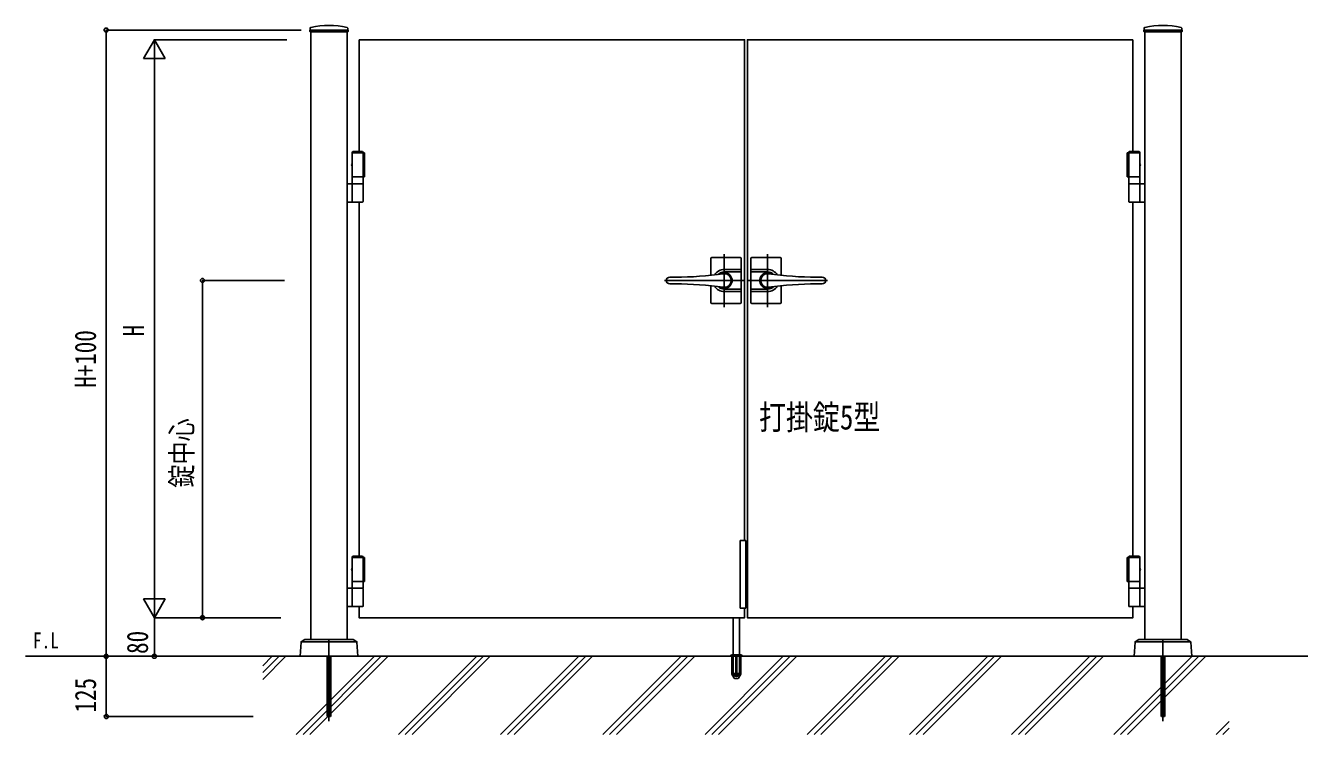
# Model space of a CAD drawing. Units: millimetres, scale not verified. Extents: x -4208 to 4205, y -2972 to 2970.
# Drawn here: x -1500 to 1144, y -190 to 1282 of the extents above; entities that cross this region are included whole.
import ezdxf
from ezdxf.enums import TextEntityAlignment as Align

# ---------------------------------------------------------------- set-up
doc = ezdxf.new("R2010")
doc.units = ezdxf.units.MM
doc.header["$LTSCALE"] = 10
for name, color, linetype in [('0-1_USER1', 3, 'Continuous'), ('0-2_YKK_12', 2, 'Continuous'), ('0-3_YKK_13', 4, 'Continuous'), ('0-4_YKK_A1', 4, 'Continuous'), ('0-5_YKK_D', 6, 'Continuous'), ('0-7_YSS_K', 3, 'Continuous')]:
    doc.layers.add(name, color=color, linetype=linetype)
doc.styles.add('ＭＳ ゴシック', font='')
doc.styles.get('ＭＳ ゴシック').set_extended_font_data('MS Gothic')

msp = doc.modelspace()

# ---------------------------------------------------------------- linework, layer by layer
at = {"layer": '0-2_YKK_12'}
for p, q in [((-49.98, 807.33), (-49.98, 697.33)), ((40.02, 807.33), (40.02, 697.33)), ((-7.98, 752.33), (-174.27, 752.33)), ((-1.98, 752.33), (164.31, 752.33))]:
    msp.add_line(p, q, dxfattribs=at)
at = {"layer": '0-3_YKK_13'}
for p, q in [((-77.98, 763.2), (-77.98, 797.83)), ((-16.98, 799.83), (-75.98, 799.83)), ((-14.98, 706.83), (-14.98, 797.83)), ((5.02, 706.83), (5.02, 797.83)), ((7.02, 799.83), (66.02, 799.83)), ((68.02, 763.2), (68.02, 797.83)), ((-14.98, 775.33), (-49.98, 775.33)), ((-49.98, 770.12), (-14.98, 770.12)), ((-49.98, 736.33), (-49.98, 768.33)), ((5.02, 775.33), (40.02, 775.33)), ((40.02, 770.12), (5.02, 770.12)), ((40.02, 736.33), (40.02, 768.33)), ((-163.04, 759.33), (-151.49, 759.33)), ((-163.04, 745.33), (-151.49, 745.33)), ((-77.98, 706.83), (-77.98, 741.46)), ((68.02, 706.83), (68.02, 741.46)), ((153.08, 759.33), (141.53, 759.33)), ((153.08, 745.33), (141.53, 745.33)), ((-14.98, 734.54), (-49.98, 734.54)), ((-14.98, 729.33), (-49.98, 729.33)), ((5.02, 734.54), (40.02, 734.54)), ((5.02, 729.33), (40.02, 729.33)), ((-16.98, 704.83), (-75.98, 704.83)), ((7.02, 704.83), (66.02, 704.83))]:
    msp.add_line(p, q, dxfattribs=at)
for centre, radius, start, end in [((-75.98, 797.83), 2, 90, 180), ((-16.98, 797.83), 2, 0, 90), ((7.02, 797.83), 2, 90, 180), ((66.02, 797.83), 2, 0, 90), ((-49.98, 752.33), 23, 90, 149.15834), ((-49.98, 752.33), 17.79, 90, 134.51437), ((-49.98, 752.33), 16.3, 233.10284, 126.89716), ((40.02, 752.33), 16.3, 53.10284, 306.89716), ((40.02, 752.33), 23, 30.84166, 90), ((40.02, 752.33), 17.79, 45.48563, 90), ((-163.04, 751.33), 8, 90, 172.81924), ((-163.04, 753.33), 8, 187.18076, 270), ((-151.49, 1459.33), 700, 270, 278.17052), ((-151.49, 45.33), 700, 81.82948, 90), ((-49.98, 752.33), 23, 210.84166, 270), ((-49.98, 752.33), 14.25, 261.82948, 98.17052), ((40.02, 752.33), 14.25, 81.82948, 278.17052), ((40.02, 752.33), 23, 270, 329.15834), ((141.53, 1459.33), 700, 261.82948, 270), ((141.53, 45.33), 700, 90, 98.17052), ((153.08, 751.33), 8, 7.18076, 90), ((153.08, 753.33), 8, 270, 352.81924), ((-49.98, 752.33), 17.79, 225.48563, 270), ((40.02, 752.33), 17.79, 270, 314.51437), ((-75.98, 706.83), 2, 180, 270), ((-16.98, 706.83), 2, 270, 0), ((7.02, 706.83), 2, 180, 270), ((66.02, 706.83), 2, 270, 0)]:
    msp.add_arc(centre, radius, start, end, dxfattribs=at)
at = {"layer": '0-4_YKK_A1'}
for p, q in [((-909.73, 1276.02), (-910.08, 1269.36)), ((-907.98, 1272.33), (-907.98, 1268.83)), ((-831.23, 1276.02), (-830.88, 1269.36)), ((821.27, 1276.02), (820.92, 1269.36)), ((823.02, 1272.33), (823.02, 1268.83)), ((899.77, 1276.02), (900.12, 1269.36)), ((-909.58, 1268.83), (-831.38, 1268.83)), ((-907.98, 7.33), (-907.98, 1268.83)), ((-832.98, 7.33), (-832.98, 1268.83)), ((-807.98, 1020.33), (-807.98, 1252.33)), ((798.02, 1020.33), (798.02, 1252.33)), ((821.42, 1268.83), (899.62, 1268.83)), ((823.02, 7.33), (823.02, 1268.83)), ((898.02, 7.33), (898.02, 1268.83)), ((-822.48, 1018.33), (-799.48, 1018.33)), ((-822.48, 1017.33), (-796.48, 1017.33)), ((-821.33, 1020.33), (-800.63, 1020.33)), ((-799.48, 1018.33), (-800.63, 1020.33)), ((-799.48, 1018.33), (-799.48, 953.33)), ((-796.48, 1017.33), (-796.48, 967.33)), ((812.52, 1017.33), (786.52, 1017.33)), ((786.52, 1017.33), (786.52, 967.33)), ((789.52, 1018.33), (790.67, 1020.33)), ((789.52, 1018.33), (789.52, 953.33)), ((812.52, 1018.33), (789.52, 1018.33)), ((811.37, 1020.33), (790.67, 1020.33)), ((-800.98, 953.33), (-832.98, 953.33)), ((-822.48, 967.33), (-796.48, 967.33)), ((-799.48, 953.33), (-822.48, 953.33)), ((812.52, 967.33), (786.52, 967.33)), ((789.52, 953.33), (812.52, 953.33)), ((791.02, 953.33), (823.02, 953.33)), ((-822.48, 916.83), (-822.48, 951.83)), ((-799.48, 916.83), (-799.48, 951.83)), ((789.52, 916.83), (789.52, 951.83)), ((812.52, 916.83), (812.52, 951.83)), ((-832.98, 915.33), (-800.98, 915.33)), ((-807.98, 180.33), (-807.98, 915.33)), ((823.02, 915.33), (791.02, 915.33)), ((798.02, 180.33), (798.02, 915.33)), ((-4.98, 72.33), (-4.98, 212.33)), ((-822.48, 178.33), (-799.48, 178.33)), ((-822.48, 177.33), (-796.48, 177.33)), ((-821.33, 180.33), (-800.63, 180.33)), ((-799.48, 178.33), (-800.63, 180.33)), ((-799.48, 178.33), (-799.48, 113.33)), ((-796.48, 177.33), (-796.48, 127.33)), ((812.52, 177.33), (786.52, 177.33)), ((786.52, 177.33), (786.52, 127.33)), ((789.52, 178.33), (790.67, 180.33)), ((789.52, 178.33), (789.52, 113.33)), ((812.52, 178.33), (789.52, 178.33)), ((811.37, 180.33), (790.67, 180.33)), ((-800.98, 113.33), (-832.98, 113.33)), ((-822.48, 127.33), (-796.48, 127.33)), ((-799.48, 113.33), (-822.48, 113.33)), ((-822.48, 76.83), (-822.48, 111.83)), ((-799.48, 76.83), (-799.48, 111.83)), ((812.52, 127.33), (786.52, 127.33)), ((789.52, 113.33), (812.52, 113.33)), ((789.52, 76.83), (789.52, 111.83)), ((791.02, 113.33), (823.02, 113.33)), ((812.52, 76.83), (812.52, 111.83)), ((-832.98, 75.33), (-800.98, 75.33)), ((-4.98, 72.33), (-16.98, 72.33)), ((823.02, 75.33), (791.02, 75.33)), ((-31.48, -24.67), (-31.48, 52.33)), ((-18.48, -24.67), (-18.48, 52.33)), ((-928.42, 1.82), (-930.48, -27.67)), ((-920.73, 7.17), (-927.95, 2.6)), ((-927.24, 2.33), (-870.48, 2.33)), ((-870.98, 7.33), (-920.19, 7.33)), ((-870.48, 6.83), (-870.48, -27.17)), ((-870.48, 6.83), (-870.48, -27.17)), ((-813.72, 2.33), (-870.48, 2.33)), ((-869.98, 7.33), (-820.77, 7.33)), ((-820.24, 7.17), (-813.01, 2.6)), ((-812.54, 1.82), (-810.48, -27.67)), ((802.58, 1.82), (800.52, -27.67)), ((810.27, 7.17), (803.05, 2.6)), ((803.76, 2.33), (860.52, 2.33)), ((860.02, 7.33), (810.81, 7.33)), ((860.52, 6.83), (860.52, -27.17)), ((860.52, 6.83), (860.52, -27.17)), ((917.28, 2.33), (860.52, 2.33)), ((861.02, 7.33), (910.23, 7.33)), ((910.76, 7.17), (917.99, 2.6)), ((918.46, 1.82), (920.52, -27.67)), ((-37.69, -26.13), (-12.27, -26.13)), ((-33.98, -24.67), (-37.32, -25.89)), ((-33.98, -24.67), (-15.98, -24.67)), ((-32.81, -24.67), (-32.31, -25.17)), ((-31.98, -62.73), (-32.31, -25.17)), ((-32.31, -25.17), (-17.65, -25.17)), ((-18.48, -24.67), (-18.48, -63.47)), ((-17.98, -62.73), (-17.65, -25.17)), ((-17.15, -24.67), (-17.65, -25.17)), ((-15.98, -24.67), (-12.64, -25.89)), ((1373.02, -27.67), (-1500.45, -27.67)), ((-930.48, -27.67), (-870.98, -27.67)), ((-874.48, -27.67), (-874.48, -151.67)), ((-873.94, -27.67), (-873.94, -152.21)), ((-870.48, -27.67), (-870.48, -162.67)), ((-810.48, -27.67), (-869.98, -27.67)), ((-867.02, -27.67), (-867.02, -152.21)), ((-866.48, -151.67), (-866.48, -27.67)), ((-37.98, -26.83), (-37.98, -27.67)), ((-37.98, -27.67), (-11.98, -27.67)), ((-34.23, -27.67), (-34.23, -64.7)), ((-33.67, -27.67), (-33.67, -65.67)), ((-25.98, -27.67), (-25.98, -65.67)), ((-23.98, -27.67), (-23.98, -65.67)), ((-16.29, -27.67), (-16.29, -65.67)), ((-15.73, -27.67), (-15.73, -64.7)), ((-11.98, -26.83), (-11.98, -27.67)), ((800.52, -27.67), (860.02, -27.67)), ((856.52, -27.67), (856.52, -151.67)), ((857.06, -27.67), (857.06, -152.21)), ((860.52, -27.67), (860.52, -162.67)), ((920.52, -27.67), (861.02, -27.67)), ((863.98, -27.67), (863.98, -152.21)), ((864.52, -151.67), (864.52, -27.67)), ((-34.23, -64.7), (-29.34, -73.17)), ((-33.67, -65.67), (-25.98, -65.67)), ((-31.43, -63.79), (-31.43, -63.47)), ((-31.43, -63.79), (-18.53, -63.79)), ((-28.47, -73.67), (-21.49, -73.67)), ((-25.98, -64.7), (-23.98, -64.7)), ((-23.98, -65.67), (-16.29, -65.67)), ((-15.73, -64.7), (-20.62, -73.17)), ((-18.53, -63.47), (-18.53, -63.79)), ((-866.48, -151.67), (-874.48, -151.67)), ((-874.48, -151.67), (-873.48, -152.67)), ((-873.48, -152.67), (-867.48, -152.67)), ((-866.48, -151.67), (-867.48, -152.67)), ((864.52, -151.67), (856.52, -151.67)), ((856.52, -151.67), (857.52, -152.67)), ((857.52, -152.67), (863.52, -152.67)), ((864.52, -151.67), (863.52, -152.67))]:
    msp.add_line(p, q, dxfattribs=at)
for points in [[(-907.98, 1272.33), (-832.98, 1272.33), (-832.98, 1268.83)], [(823.02, 1272.33), (898.02, 1272.33), (898.02, 1268.83)], [(-807.98, 1252.33), (-7.98, 1252.33), (-7.98, 212.33)], [(798.02, 1252.33), (-1.98, 1252.33), (-1.98, 52.33), (798.02, 52.33), (798.02, 75.33)], [(-822.48, 953.33), (-822.48, 1018.33), (-821.33, 1020.33)], [(812.52, 953.33), (812.52, 1018.33), (811.37, 1020.33)], [(-4.98, 212.33), (-16.98, 212.33), (-16.98, 72.33)], [(-822.48, 113.33), (-822.48, 178.33), (-821.33, 180.33)], [(812.52, 113.33), (812.52, 178.33), (811.37, 180.33)], [(-7.98, 72.33), (-7.98, 52.33), (-807.98, 52.33), (-807.98, 75.33)], [(-18.48, -63.47), (-31.48, -63.47), (-31.48, -24.67)]]:
    msp.add_lwpolyline(points, dxfattribs=at)
for centre, radius, start, end in [((-909.58, 1269.33), 0.5, 177, 270), ((-907.73, 1275.91), 2, 99.0011, 177), ((-870.48, 1100.81), 181.02, 78.0228, 101.9772), ((-833.23, 1275.91), 2, 3, 80.9989), ((-831.38, 1269.33), 0.5, 270, 3), ((821.42, 1269.33), 0.5, 177, 270), ((823.27, 1275.91), 2, 99.0011, 177), ((860.52, 1100.81), 181.02, 78.0228, 101.9772), ((897.77, 1275.91), 2, 3, 80.9989), ((899.62, 1269.33), 0.5, 270, 3), ((-820.98, 951.83), 1.5, 90, 180), ((-800.98, 951.83), 1.5, 360, 90), ((791.02, 951.83), 1.5, 90, 180), ((811.02, 951.83), 1.5, 0, 90), ((-820.98, 916.83), 1.5, 180, 270), ((-800.98, 916.83), 1.5, 270, 360), ((791.02, 916.83), 1.5, 180, 270), ((811.02, 916.83), 1.5, 270, 0), ((-820.98, 111.83), 1.5, 90, 180), ((-800.98, 111.83), 1.5, 360, 90), ((791.02, 111.83), 1.5, 90, 180), ((811.02, 111.83), 1.5, 0, 90), ((-820.98, 76.83), 1.5, 180, 270), ((-800.98, 76.83), 1.5, 270, 360), ((791.02, 76.83), 1.5, 180, 270), ((811.02, 76.83), 1.5, 270, 0), ((-927.42, 1.76), 1, 122.32299, 176), ((-920.19, 6.33), 1, 90, 122.32299), ((-870.98, 6.83), 0.5, 360, 90), ((-869.98, 6.83), 0.5, 90, 180), ((-820.77, 6.33), 1, 57.67701, 90), ((-813.54, 1.76), 1, 4, 57.67701), ((803.58, 1.76), 1, 122.32299, 176), ((810.81, 6.33), 1, 90, 122.32299), ((860.02, 6.83), 0.5, 0, 90), ((861.02, 6.83), 0.5, 90, 180), ((910.23, 6.33), 1, 57.67701, 90), ((917.46, 1.76), 1, 4, 57.67701), ((-36.98, -26.83), 1, 110, 180), ((-12.98, -26.83), 1, 0, 70), ((-870.98, -27.17), 0.5, 270, 360), ((-869.98, -27.17), 0.5, 180, 270), ((860.02, -27.17), 0.5, 270, 0), ((860.02, -27.17), 0.5, 270, 360), ((861.02, -27.17), 0.5, 180, 270), ((861.02, -27.17), 0.5, 180, 270), ((-24.98, -62.67), 7, 180.5, 359.5), ((-24.98, -60.37), 7.3, 207.94179, 270), ((-28.47, -72.67), 1, 210, 270), ((-24.98, -60.37), 7.3, 270, 332.05821), ((-21.49, -72.67), 1, 270, 330)]:
    msp.add_arc(centre, radius, start, end, dxfattribs=at)
for centre, start_param, end_param in [((-820.4, 992.33), 0.69499, 2.4466027), ((810.44, 992.33), 3.8365826, 5.5881953), ((-820.4, 152.33), 0.69499, 2.4466027), ((810.44, 152.33), 3.8365826, 5.5881953)]:
    msp.add_ellipse(centre, major_axis=(0, 3.5), ratio=0.927913, start_param=start_param, end_param=end_param, dxfattribs=at)
at = {"layer": '0-5_YKK_D'}
for p, q in [((-927.98, 1272.33), (-1334, 1272.33)), ((-1333, 1272.33), (-1333, -27.67)), ((-1233, 1252.33), (-1255.5, 1213.36)), ((-957.98, 1252.33), (-1234, 1252.33)), ((-1233, 1252.33), (-1210.5, 1213.36)), ((-1233, 1252.33), (-1233, 1174.39)), ((-1255.5, 1213.36), (-1210.5, 1213.36)), ((-1233, 1207.33), (-1233, 97.33)), ((-963.06, 752.33), (-1134, 752.33)), ((-1133, 752.33), (-1133, 52.33)), ((-1233, 52.33), (-1233, 130.27)), ((-1233, 52.33), (-1255.5, 91.3)), ((-1210.5, 91.3), (-1255.5, 91.3)), ((-1233, 52.33), (-1210.5, 91.3)), ((-970.47, 52.33), (-1234, 52.33)), ((-970.47, 52.33), (-1234, 52.33)), ((-1233, 52.33), (-1233, -27.67)), ((-970.47, 52.33), (-1134, 52.33)), ((-1057.62, -27.67), (-1334, -27.67)), ((-970.47, -27.67), (-1333.82, -27.67)), ((-1332.82, -27.67), (-1332.82, -152.67)), ((-1227.98, -27.67), (-1234, -27.67)), ((-1027.98, -152.67), (-1333.82, -152.67))]:
    msp.add_line(p, q, dxfattribs=at)
for centre in [(-1333, 1272.33), (-1133, 752.33), (-1133, 52.33), (-1333, -27.67), (-1233, -27.67), (-1332.82, -152.67)]:
    msp.add_circle(centre, 4.25, dxfattribs=at)
at = {"layer": '0-7_YSS_K'}
for p, q in [((998.02, -27.67), (-1007.98, -27.67)), ((-1007.98, -47.49), (-988.16, -27.67)), ((-1007.98, -61.63), (-974.02, -27.67)), ((-1007.98, -75.77), (-959.88, -27.67)), ((-938.53, -190.17), (-776.03, -27.67)), ((-924.39, -190.17), (-761.89, -27.67)), ((-910.24, -190.17), (-747.74, -27.67)), ((-726.4, -190.17), (-563.9, -27.67)), ((-712.25, -190.17), (-549.75, -27.67)), ((-698.11, -190.17), (-535.61, -27.67)), ((-514.26, -190.17), (-351.76, -27.67)), ((-500.12, -190.17), (-337.62, -27.67)), ((-485.98, -190.17), (-323.48, -27.67)), ((-302.13, -190.17), (-139.63, -27.67)), ((-287.99, -190.17), (-125.49, -27.67)), ((-273.85, -190.17), (-111.35, -27.67)), ((-90, -190.17), (72.5, -27.67)), ((-75.86, -190.17), (86.64, -27.67)), ((-61.72, -190.17), (100.78, -27.67)), ((122.13, -190.17), (284.63, -27.67)), ((136.27, -190.17), (298.77, -27.67)), ((150.42, -190.17), (312.92, -27.67)), ((334.26, -190.17), (496.76, -27.67)), ((348.41, -190.17), (510.91, -27.67)), ((362.55, -190.17), (525.05, -27.67)), ((546.4, -190.17), (708.9, -27.67)), ((560.54, -190.17), (723.04, -27.67)), ((574.68, -190.17), (737.18, -27.67)), ((758.53, -190.17), (921.03, -27.67)), ((772.67, -190.17), (935.17, -27.67)), ((786.81, -190.17), (949.31, -27.67)), ((970.66, -190.17), (998.02, -162.81)), ((984.8, -190.17), (998.02, -176.95))]:
    msp.add_line(p, q, dxfattribs=at)

# ---------------------------------------------------------------- texts
at = {"layer": '0-1_USER1', "style": 'ＭＳ ゴシック', "width": 0.8}
for s, height, p in [('打掛錠5型', 51.32, (21.97, 427.62)), ('F.L', 32.99, (-1484.88, -21.24))]:
    msp.add_text(s, height=height, dxfattribs=at).set_placement(p, align=Align.BOTTOM_LEFT)
at = {"layer": '0-5_YKK_D', "style": 'ＭＳ ゴシック', "width": 0.8}
for s, p in [('H+100', (-1341, 529.53)), ('H', (-1241, 636.33)), ('錠中心', (-1141, 322.33)), ('80', (-1233, -22.87)), ('125', (-1340.82, -144.57))]:
    msp.add_text(s, height=43.99, rotation=90, dxfattribs=at).set_placement(p, align=Align.BOTTOM_LEFT)

doc.saveas('drawing.dxf')
